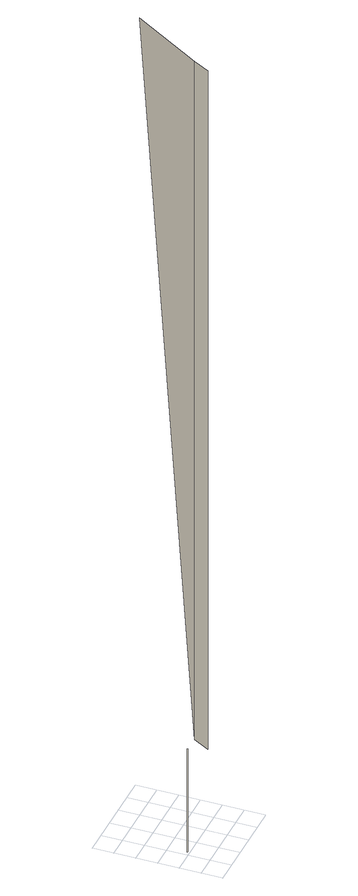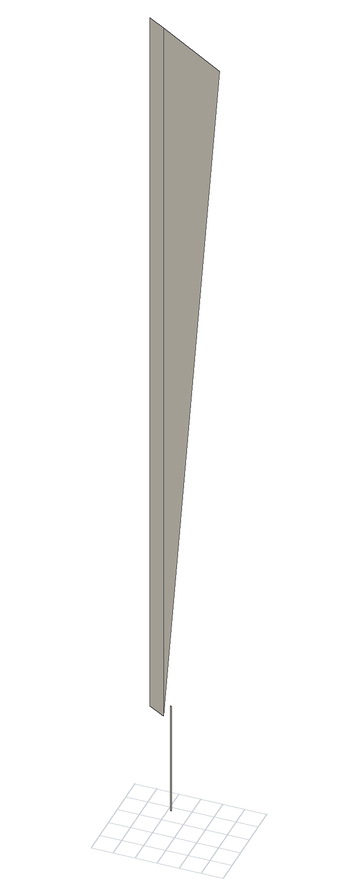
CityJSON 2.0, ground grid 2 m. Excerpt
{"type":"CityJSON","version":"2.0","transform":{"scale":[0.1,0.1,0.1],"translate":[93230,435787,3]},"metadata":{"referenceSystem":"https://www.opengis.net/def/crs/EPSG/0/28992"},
"CityObjects":{
"building1":{"type":"Building","geometry":[{"type":"MultiSurface","lod":"2","boundaries":[[[0,1,2,3]],[[4,5,6,7]],[[7,6,8]]],"semantics":{"surfaces":[{"type":"WallSurface"}],"values":[0,0,0]}}]}
},
"vertices":[
[5,23,4],[5,23,112],[5,22,112],[5,22,4],[11,6,823],[11,6,112],[20,22,112],[20,22,823],[62,89,823]
]}
